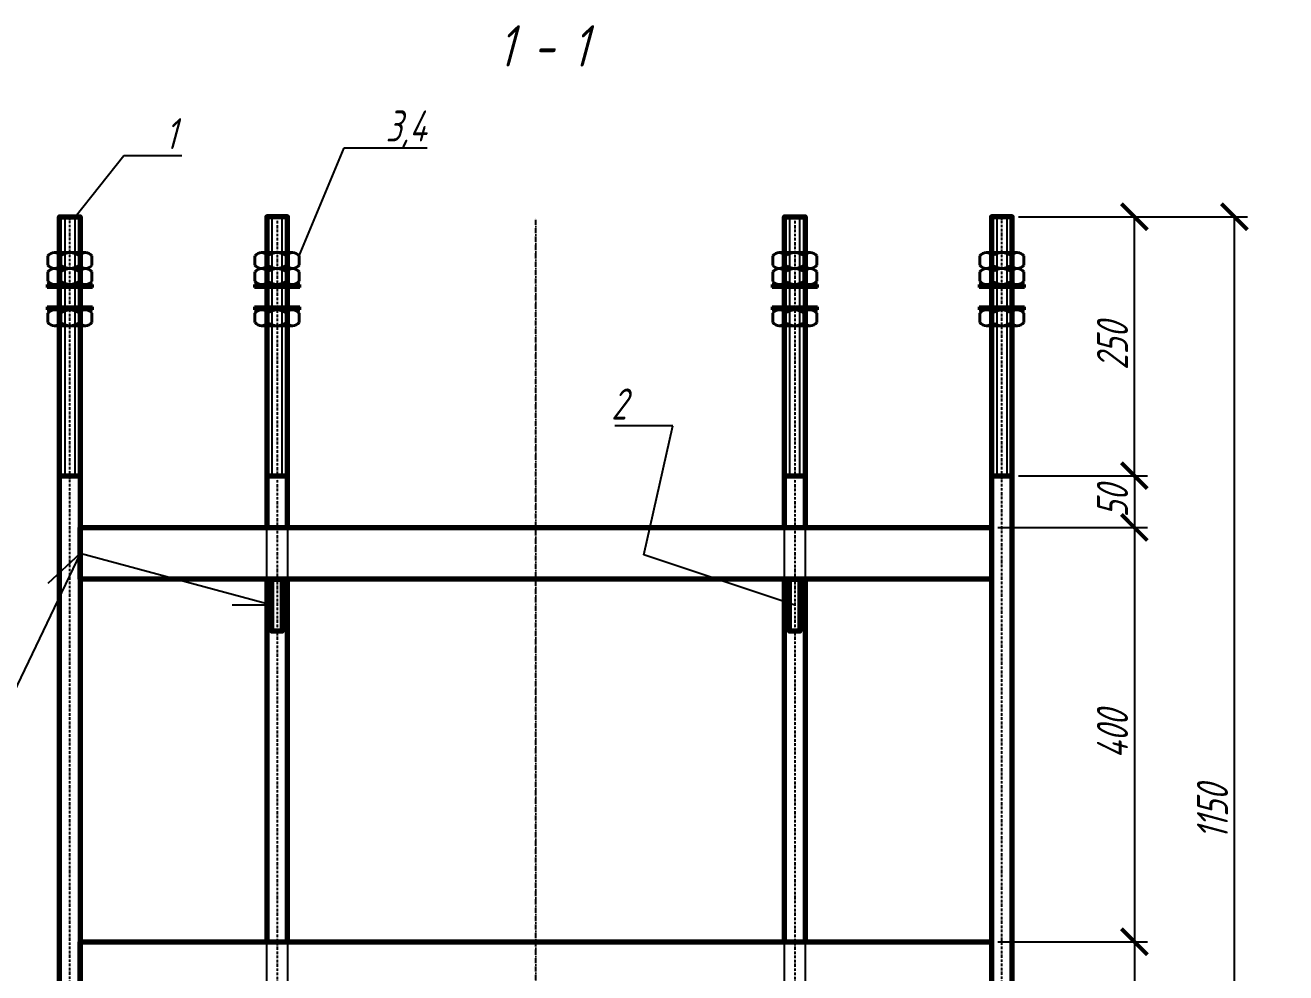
# Model space of a CAD drawing. Header units: millimetres. Extents: x 18535 to 117897, y 11356 to 27315.
# Drawn here: x 54590 to 55807, y 21676 to 22591 of the extents above; entities that cross this region are included whole.
import ezdxf
from ezdxf import colors
from ezdxf.entities.mleader import LeaderData, LeaderLine
from ezdxf.math import Vec2, Vec3

# ---------------------------------------------------------------- set-up
doc = ezdxf.new("R2010")
doc.units = ezdxf.units.MM
doc.linetypes.add('ОСЕВАЯ_МЕЛКАЯ', pattern=[8, 5, -1.5, 0, -1.5])
for name, color, linetype, lineweight in [('Dimensions', 1, 'Continuous', 25), ('Обозначения', 102, 'Continuous', 25), ('Основная', 134, 'Continuous', 70)]:
    doc.layers.add(name, color=color, linetype=linetype, lineweight=lineweight)
doc.styles.add('!Жартун', font='simplex.shx', dxfattribs={"width": 0.7, "oblique": 15, "height": 3})
doc.dimstyles.new('!Жартун_размер', dxfattribs={"dimtxt": 3, "dimasz": 2.5, "dimexe": 1.25, "dimexo": 0.625, "dimtad": 1, "dimdec": 0, "dimtxsty": '!Жартун', "dimblk": 'ARCHTICK', "dimcen": 2.5, "dimaunit": 1, "dimadec": 0, "dimazin": 0, "dimtfac": 1, "dimtdec": 0, "dimtix": 1, "dimtmove": 1, "dimatfit": 2, "dimldrblk": 'NONE', "dimfxl": 1, "dimtfill": 1, "dimlwd": 25, "dimarcsym": 0})

# ---------------------------------------------------------------- blocks, each defined once
blk = doc.blocks.new('гайка')
at = {"lineweight": 40}
for p, q in [((-2.13, 0.33), (-2.13, 1.23)), ((-1.5, 1.55), (1.51, 1.55)), ((-0.89, 0.32), (-0.89, 1.22)), ((0.89, 0.32), (0.89, 1.22)), ((2.12, 0.33), (2.12, 1.23)), ((-1.51, 0), (1.51, 0))]:
    blk.add_line(p, q, dxfattribs=at)
for centre, radius, start, end in [((-1.49, 0.75), 0.798, 90.1886, 142.4612), ((-1.51, 0.8), 0.751, 34.7441, 90.11), ((0.02, 0.09), 1.46, 90.9884, 128.9307), ((0, 0.15), 1.4, 50.2314, 89.8441), ((1.51, 0.8), 0.751, 89.89, 145.2559), ((1.49, 0.75), 0.798, 37.5388, 89.8114), ((-1.51, 0.75), 0.746, 213.8179, 269.6802), ((-1.51, 0.75), 0.751, 269.89, 325.2559), ((0.03, 1.48), 1.48, 231.336, 268.7449), ((-0.04, 1.5), 1.5, 271.5883, 308.3361), ((1.51, 0.75), 0.751, 214.7441, 270.11), ((1.5, 0.75), 0.749, 270.3611, 326.0099)]:
    blk.add_arc(centre, radius, start, end, dxfattribs=at)
blk = doc.blocks.new('шайба')
at = {"lineweight": 40}
for p, q in [((2.19, 0.28), (-2.19, 0.28)), ((-2.19, 0.28), (-2.19, 0)), ((2.19, 0.28), (-2.19, 0.28)), ((-2.19, 0.28), (-2.19, 0)), ((2.19, 0), (-2.19, 0)), ((2.19, 0), (-2.19, 0)), ((-1.49, 0.28), (1.53, 0.28)), ((2.19, 0.28), (2.19, 0)), ((2.19, 0.28), (2.19, 0))]:
    blk.add_line(p, q, dxfattribs=at)
blk = doc.blocks.new('_None')
blk = doc.blocks.new('_ArchTick')
at = {"color": 0, "linetype": 'ByBlock', "const_width": 0.15}
blk.add_lwpolyline([(-0.5, -0.5), (0.5, 0.5)], dxfattribs=at)
blk = doc.blocks.new('*D31')
at = {"layer": 'Defpoints', "color": 0, "transparency": 16777216}
for p in [(55543.2, 22406.4), (55661.2, 22406.4), (55543.2, 22156.4)]:
    blk.add_point(p, dxfattribs=at)
at = {"layer": 'Обозначения', "color": 0, "lineweight": -2, "transparency": 16777216}
for p, q in [((55549.4, 22406.4), (55673.7, 22406.4)), ((55549.4, 22156.4), (55673.7, 22156.4))]:
    blk.add_line(p, q, dxfattribs=at)
at = {"layer": 'Обозначения', "color": 0, "linetype": 'Continuous', "lineweight": 25, "transparency": 16777216}
blk.add_line((55661.2, 22156.4), (55661.2, 22406.4), dxfattribs=at)
at = {"layer": 'Обозначения', "color": 0, "lineweight": 25, "transparency": 16777216, "xscale": 25, "yscale": 25, "zscale": 25}
for p, rotation in [((55661.2, 22406.4), 90), ((55661.2, 22156.4), 270)]:
    blk.add_blockref('_ArchTick', p, dxfattribs=dict(at, rotation=rotation))
at = {"layer": 'Обозначения', "color": 0, "transparency": 16777216, "insert": (55640, 22281.4), "char_height": 30, "attachment_point": 5, "rotation": 90, "style": '!Жартун', "bg_fill": 3, "box_fill_scale": 1.1, "bg_fill_color": 256, "bg_fill_true_color": 13158600, "bg_fill_transparency": 0}
blk.add_mtext('250', dxfattribs=at)
blk = doc.blocks.new('*D30')
at = {"layer": 'Defpoints', "color": 0, "transparency": 16777216}
for p in [(55543.2, 22156.4), (55523.2, 22106.4), (55661.2, 22106.4)]:
    blk.add_point(p, dxfattribs=at)
at = {"layer": 'Обозначения', "color": 0, "lineweight": -2, "transparency": 16777216}
for p, q in [((55549.4, 22156.4), (55673.7, 22156.4)), ((55529.4, 22106.4), (55673.7, 22106.4))]:
    blk.add_line(p, q, dxfattribs=at)
at = {"layer": 'Обозначения', "color": 0, "linetype": 'Continuous', "lineweight": 25, "transparency": 16777216}
blk.add_line((55661.2, 22156.4), (55661.2, 22106.4), dxfattribs=at)
at = {"layer": 'Обозначения', "color": 0, "transparency": 16777216, "insert": (55640, 22131.4), "char_height": 30, "attachment_point": 5, "rotation": 90, "style": '!Жартун', "bg_fill": 3, "box_fill_scale": 1.1, "bg_fill_color": 256, "bg_fill_true_color": 13158600, "bg_fill_transparency": 0}
blk.add_mtext('50', dxfattribs=at)
at = {"layer": 'Обозначения', "color": 0, "lineweight": 25, "transparency": 16777216, "xscale": 25, "yscale": 25, "zscale": 25}
for p, rotation in [((55661.2, 22156.4), 90), ((55661.2, 22106.4), 270)]:
    blk.add_blockref('_ArchTick', p, dxfattribs=dict(at, rotation=rotation))
blk = doc.blocks.new('*D29')
at = {"layer": 'Defpoints', "color": 0, "transparency": 16777216}
for p in [(55523.2, 22106.4), (55523.2, 21706.4), (55661.2, 21706.4)]:
    blk.add_point(p, dxfattribs=at)
at = {"layer": 'Обозначения', "color": 0, "lineweight": -2, "transparency": 16777216}
for p, q in [((55529.4, 22106.4), (55673.7, 22106.4)), ((55529.4, 21706.4), (55673.7, 21706.4))]:
    blk.add_line(p, q, dxfattribs=at)
at = {"layer": 'Обозначения', "color": 0, "linetype": 'Continuous', "lineweight": 25, "transparency": 16777216}
blk.add_line((55661.2, 22106.4), (55661.2, 21706.4), dxfattribs=at)
at = {"layer": 'Обозначения', "color": 0, "lineweight": 25, "transparency": 16777216, "xscale": 25, "yscale": 25, "zscale": 25}
for p, rotation in [((55661.2, 22106.4), 90), ((55661.2, 21706.4), 270)]:
    blk.add_blockref('_ArchTick', p, dxfattribs=dict(at, rotation=rotation))
at = {"layer": 'Обозначения', "color": 0, "transparency": 16777216, "insert": (55640, 21906.4), "char_height": 30, "attachment_point": 5, "rotation": 90, "style": '!Жартун', "bg_fill": 3, "box_fill_scale": 1.1, "bg_fill_color": 256, "bg_fill_true_color": 13158600, "bg_fill_transparency": 0}
blk.add_mtext('400', dxfattribs=at)
blk = doc.blocks.new('*D28')
at = {"layer": 'Defpoints', "color": 0, "transparency": 16777216}
for p in [(55543.2, 22406.4), (55757.8, 22406.4), (55543.2, 21256.4)]:
    blk.add_point(p, dxfattribs=at)
at = {"layer": 'Обозначения', "color": 0, "lineweight": -2, "transparency": 16777216}
for p, q in [((55549.4, 22406.4), (55770.3, 22406.4)), ((55549.4, 21256.4), (55770.3, 21256.4))]:
    blk.add_line(p, q, dxfattribs=at)
at = {"layer": 'Обозначения', "color": 0, "linetype": 'Continuous', "lineweight": 25, "transparency": 16777216}
blk.add_line((55757.8, 21256.4), (55757.8, 22406.4), dxfattribs=at)
at = {"layer": 'Обозначения', "color": 0, "lineweight": 25, "transparency": 16777216, "xscale": 25, "yscale": 25, "zscale": 25}
for p, rotation in [((55757.8, 22406.4), 90), ((55757.8, 21256.4), 270)]:
    blk.add_blockref('_ArchTick', p, dxfattribs=dict(at, rotation=rotation))
at = {"layer": 'Обозначения', "color": 0, "transparency": 16777216, "insert": (55736.6, 21831.4), "char_height": 30, "attachment_point": 5, "rotation": 90, "style": '!Жартун', "bg_fill": 3, "box_fill_scale": 1.1, "bg_fill_color": 256, "bg_fill_true_color": 13158600, "bg_fill_transparency": 0}
blk.add_mtext('1150', dxfattribs=at)
blk = doc.blocks.new('*D45')
at = {"layer": 'Defpoints', "color": 0, "transparency": 16777216}
for p in [(55523.2, 21706.4), (55523.2, 21306.4), (55661.2, 21306.4)]:
    blk.add_point(p, dxfattribs=at)
at = {"layer": 'Обозначения', "color": 0, "lineweight": -2, "transparency": 16777216}
for p, q in [((55529.4, 21706.4), (55673.7, 21706.4)), ((55529.4, 21306.4), (55673.7, 21306.4))]:
    blk.add_line(p, q, dxfattribs=at)
at = {"layer": 'Обозначения', "color": 0, "linetype": 'Continuous', "lineweight": 25, "transparency": 16777216}
blk.add_line((55661.2, 21706.4), (55661.2, 21306.4), dxfattribs=at)
at = {"layer": 'Обозначения', "color": 0, "lineweight": 25, "transparency": 16777216, "xscale": 25, "yscale": 25, "zscale": 25}
for p, rotation in [((55661.2, 21706.4), 90), ((55661.2, 21306.4), 270)]:
    blk.add_blockref('_ArchTick', p, dxfattribs=dict(at, rotation=rotation))
at = {"layer": 'Обозначения', "color": 0, "transparency": 16777216, "insert": (55640, 21506.4), "char_height": 30, "attachment_point": 5, "rotation": 90, "style": '!Жартун', "bg_fill": 3, "box_fill_scale": 1.1, "bg_fill_color": 256, "bg_fill_true_color": 13158600, "bg_fill_transparency": 0}
blk.add_mtext('400', dxfattribs=at)

msp = doc.modelspace()

# ---------------------------------------------------------------- linework, layer by layer
at = {"layer": 'Dimensions', "linetype": 'ОСЕВАЯ_МЕЛКАЯ', "ltscale": 0.5}
for points in [[(54633.2, 21256.4), (54633.2, 22406.4)], [(54833.2, 22406.4), (54833.2, 21256.4)], [(55333.2, 22406.4), (55333.2, 21256.4)], [(55533.2, 21256.4), (55533.2, 22406.4)]]:
    msp.add_lwpolyline(points, dxfattribs=at)
at = {"layer": 'Dimensions', "linetype": 'ОСЕВАЯ_МЕЛКАЯ'}
msp.add_lwpolyline([(55083.2, 21256.4), (55083.2, 22406.4)], dxfattribs=at)
at = {"layer": 'Обозначения'}
for points in [[(54623.2, 22156.4), (54643.2, 22156.4), (54643.2, 22406.4), (54623.2, 22406.4)], [(54628.2, 22156.4), (54638.2, 22156.4), (54638.2, 22406.4), (54628.2, 22406.4)], [(54828.2, 22156.4), (54838.2, 22156.4), (54838.2, 22406.4), (54828.2, 22406.4)], [(55328.2, 22156.4), (55338.2, 22156.4), (55338.2, 22406.4), (55328.2, 22406.4)], [(55528.2, 22156.4), (55538.2, 22156.4), (55538.2, 22406.4), (55528.2, 22406.4)], [(54823.2, 22106.4), (54843.2, 22106.4), (54843.2, 22056.4), (54823.2, 22056.4)], [(55323.2, 22106.4), (55343.2, 22106.4), (55343.2, 22056.4), (55323.2, 22056.4)], [(54823.2, 21706.4), (54843.2, 21706.4), (54843.2, 21656.4), (54823.2, 21656.4)], [(55323.2, 21706.4), (55343.2, 21706.4), (55343.2, 21656.4), (55323.2, 21656.4)]]:
    msp.add_lwpolyline(points, close=True, dxfattribs=at)
for points in [[(54643.2, 22081.4), (54611.9, 22052.4)], [(54828.2, 22031.4), (54790, 22031.4)]]:
    msp.add_lwpolyline(points, dxfattribs=at)
at = {"layer": 'Основная'}
for points in [[(54623.2, 21256.4), (54623.2, 22406.4), (54643.2, 22406.4), (54643.2, 21256.4)], [(54843.2, 22106.4), (54843.2, 22406.4), (54823.2, 22406.4), (54823.2, 22106.4)], [(55323.2, 22106.4), (55323.2, 22406.4), (55343.2, 22406.4), (55343.2, 22106.4)], [(55543.2, 21256.4), (55543.2, 22406.4), (55523.2, 22406.4), (55523.2, 21256.4)], [(54623.2, 22156.4), (54643.2, 22156.4)], [(54823.2, 22156.4), (54843.2, 22156.4)], [(55323.2, 22156.4), (55343.2, 22156.4)], [(55523.2, 22156.4), (55543.2, 22156.4)], [(54823.2, 22056.4), (54823.2, 21706.4)], [(54843.2, 21706.4), (54843.2, 22056.4)], [(55323.2, 21706.4), (55323.2, 22056.4)], [(55343.2, 22056.4), (55343.2, 21706.4)]]:
    msp.add_lwpolyline(points, dxfattribs=at)
for points in [[(54643.2, 22106.4), (55523.2, 22106.4), (55523.2, 22056.4), (54643.2, 22056.4)], [(54828.2, 22056.4), (54838.2, 22056.4), (54838.2, 22006.4), (54828.2, 22006.4)], [(55328.2, 22056.4), (55338.2, 22056.4), (55338.2, 22006.4), (55328.2, 22006.4)], [(54643.2, 21706.4), (55523.2, 21706.4), (55523.2, 21656.4), (54643.2, 21656.4)]]:
    msp.add_lwpolyline(points, close=True, dxfattribs=at)

# ---------------------------------------------------------------- block references
at = {"layer": 'Dimensions', "xscale": 10, "yscale": 10, "zscale": 10}
for name, p in [('гайка', (54633.2, 22356.4)), ('гайка', (54833.2, 22356.4)), ('гайка', (55333.2, 22356.4)), ('гайка', (55533.2, 22356.4)), ('гайка', (54633.2, 22340.9)), ('гайка', (54833.2, 22340.9)), ('гайка', (55333.2, 22340.9)), ('гайка', (55533.2, 22340.9)), ('шайба', (54633.2, 22338.1)), ('шайба', (54833.2, 22338.1)), ('шайба', (55333.2, 22338.1)), ('шайба', (55533.2, 22338.1))]:
    msp.add_blockref(name, p, dxfattribs=at)
at = {"layer": 'Dimensions', "xscale": -10, "yscale": 10, "zscale": 10, "rotation": 180}
for name, p in [('шайба', (54633.2, 22319.4)), ('гайка', (54633.2, 22316.6)), ('шайба', (54833.2, 22319.4)), ('гайка', (54833.2, 22316.6)), ('шайба', (55333.2, 22319.4)), ('гайка', (55333.2, 22316.6)), ('шайба', (55533.2, 22319.4)), ('гайка', (55533.2, 22316.6))]:
    msp.add_blockref(name, p, dxfattribs=at)

# ---------------------------------------------------------------- texts
at = {"layer": 'Обозначения', "insert": (55047, 22591.3), "char_height": 40, "attachment_point": 1, "style": '!Жартун'}
msp.add_mtext_dynamic_manual_height_columns('1 - 1', width=158.288, gutter_width=150, heights=[0], dxfattribs=at)

# ---------------------------------------------------------------- leaders
at = {"layer": 'Обозначения'}
ml = msp.add_multileader_mtext('Standard', dxfattribs=at)
ml.set_content('1', color=256, style='!Жартун')
ml.set_leader_properties()
ml.set_arrow_properties(name='NONE')
ml.build(insert=Vec2(0, 0))
ml.multileader.update_dxf_attribs({"text_left_attachment_type": 6, "text_right_attachment_type": 6, "dogleg_length": 2, "arrow_head_size": 25, "scale": 10})
ctx = ml.context
ctx.base_point, ctx.scale, ctx.char_height, ctx.arrow_head_size, ctx.landing_gap_size, ctx.plane_origin = Vec3(54705.1, 22465.6), 10, 30, 25, 20, Vec3(54638.2, 22406.4)
ctx.left_attachment, ctx.right_attachment = 6, 6
notes = []
notes.append((ctx, [(0, (1, 1, 0), (54685.1, 22465.6), (1, 0), 20, [(0, [(54638.2, 22406.4)], 0, [])])]))
ctx.mtext.insert, ctx.mtext.flow_direction = Vec3(54725.1, 22501.6), 5
ml = msp.add_multileader_mtext('Standard', dxfattribs=at)
ml.set_content('3,4', color=256, style='!Жартун')
ml.set_leader_properties()
ml.set_arrow_properties(name='NONE')
ml.build(insert=Vec2(0, 0))
ml.multileader.update_dxf_attribs({"text_left_attachment_type": 6, "text_right_attachment_type": 6, "dogleg_length": 2, "arrow_head_size": 25, "scale": 10})
ctx = ml.context
ctx.base_point, ctx.scale, ctx.char_height, ctx.arrow_head_size, ctx.landing_gap_size, ctx.plane_origin = Vec3(54918, 22473), 10, 30, 25, 20, Vec3(54854.4, 22368.7)
ctx.left_attachment, ctx.right_attachment = 6, 6
notes.append((ctx, [(0, (1, 1, 0), (54898, 22473), (1, 0), 20, [(0, [(54854.4, 22368.7)], 0, [])])]))
ctx.mtext.insert, ctx.mtext.flow_direction = Vec3(54938, 22509), 5
ml = msp.add_multileader_mtext('Standard', dxfattribs=at)
ml.set_content('2', color=256, style='!Жартун')
ml.set_leader_properties()
ml.set_arrow_properties(name='NONE')
ml.build(insert=Vec2(0, 0))
ml.multileader.update_dxf_attribs({"text_left_attachment_type": 6, "text_right_attachment_type": 6, "dogleg_length": 2, "arrow_head_size": 25, "scale": 10})
ctx = ml.context
ctx.base_point, ctx.scale, ctx.char_height, ctx.arrow_head_size, ctx.landing_gap_size, ctx.plane_origin = Vec3(55136, 22204.6), 10, 30, 25, 20, Vec3(54940, 22077.2)
ctx.left_attachment, ctx.right_attachment = 6, 6
notes.append((ctx, [(1, (1, 1, 0), (55215.5, 22204.6), (-1, 0), 20, [(0, [(55333.2, 22031.4), (55187.3, 22080.1)], 0, [])])]))
ctx.mtext.insert, ctx.mtext.flow_direction = Vec3(55156, 22240.6), 5
ml = msp.add_multileader_mtext('Standard', dxfattribs=at)
ml.set_content('N1\\P{\\fMS Sans Serif|b0|i0|c204|p0;\\H0.83333x;ГОСТ 5264-80-Т3}', color=256, style='!Жартун')
ml.set_leader_properties()
ml.set_arrow_properties(name='NONE')
ml.build(insert=Vec2(0, 0))
ml.multileader.update_dxf_attribs({"text_left_attachment_type": 6, "text_right_attachment_type": 6, "dogleg_length": 2, "arrow_head_size": 25, "scale": 10})
ctx = ml.context
ctx.base_point, ctx.scale, ctx.char_height, ctx.arrow_head_size, ctx.landing_gap_size, ctx.plane_origin = Vec3(54265.8, 21939.3), 10, 30, 25, 20, Vec3(54828.2, 22031.4)
ctx.left_attachment, ctx.right_attachment, ctx.text_align_type = 6, 6, 1
notes.append((ctx, [(0, (1, 1, 0), (54575, 21939.3), (-1, 0), 20, [(1, [(54828.2, 22031.4), (54643.2, 22081.4)], 0, [])])]))
ctx.mtext.insert, ctx.mtext.alignment, ctx.mtext.flow_direction = Vec3(54410.4, 21974.3), 2, 5
for ctx, leaders in notes:
    for number, flags, end, landing, length, lines in leaders:
        leader = LeaderData()
        leader.index, (leader.has_last_leader_line, leader.has_dogleg_vector, leader.attachment_direction) = number, flags
        leader.last_leader_point, leader.dogleg_vector, leader.dogleg_length = Vec3(end), Vec3(landing), length
        for number, points, colour, breaks in lines:
            line = LeaderLine()
            line.index, line.vertices, line.color, line.breaks = number, Vec3.list(points), colors.encode_raw_color(colour), breaks
            leader.lines.append(line)
        ctx.leaders.append(leader)

# ---------------------------------------------------------------- next in the draw order: dimensions: what is measured, and where the dimension line sits
dim = msp.add_linear_dim(base=(55661.2, 22406.4), p1=(55543.2, 22156.4), p2=(55543.2, 22406.4), angle=90, dimstyle='!Жартун_размер', dxfattribs=at)
dim.commit()
dim.dimension.update_dxf_attribs({"geometry": '*D31', "text_midpoint": (55640, 22281.4)})

# ---------------------------------------------------------------- next in the draw order: dimensions: what is measured, and where the dimension line sits
dim = msp.add_linear_dim(base=(55661.2, 22106.4), p1=(55543.2, 22156.4), p2=(55523.2, 22106.4), angle=90, dimstyle='!Жартун_размер', dxfattribs=at)
dim.commit()
dim.dimension.update_dxf_attribs({"geometry": '*D30', "text_midpoint": (55661.2, 22131.4), "dimtype": 160})

# ---------------------------------------------------------------- next in the draw order: dimensions: what is measured, and where the dimension line sits
dim = msp.add_linear_dim(base=(55661.2, 21706.4), p1=(55523.2, 22106.4), p2=(55523.2, 21706.4), angle=90, dimstyle='!Жартун_размер', dxfattribs=at)
dim.commit()
dim.dimension.update_dxf_attribs({"geometry": '*D29', "text_midpoint": (55640, 21906.4)})

# ---------------------------------------------------------------- next in the draw order: dimensions: what is measured, and where the dimension line sits
dim = msp.add_linear_dim(base=(55757.8, 22406.4), p1=(55543.2, 21256.4), p2=(55543.2, 22406.4), angle=90, dimstyle='!Жартун_размер', dxfattribs=at)
dim.commit()
dim.dimension.update_dxf_attribs({"geometry": '*D28', "text_midpoint": (55736.6, 21831.4)})

# ---------------------------------------------------------------- next in the draw order: dimensions: what is measured, and where the dimension line sits
dim = msp.add_linear_dim(base=(55661.2, 21306.4), p1=(55523.2, 21706.4), p2=(55523.2, 21306.4), angle=90, dimstyle='!Жартун_размер', dxfattribs=at)
dim.commit()
dim.dimension.update_dxf_attribs({"geometry": '*D45', "text_midpoint": (55640, 21506.4)})

# ---------------------------------------------------------------- next in the draw order: leaders
ml = msp.add_multileader_mtext('Standard', dxfattribs=at)
ml.set_content('Свая СВ1, ^J4шт', color=256, style='!Жартун')
ml.set_leader_properties()
ml.set_arrow_properties(name='NONE')
ml.build(insert=Vec2(0, 0))
ml.multileader.update_dxf_attribs({"text_left_attachment_type": 6, "text_right_attachment_type": 6, "dogleg_length": 2, "arrow_head_size": 125, "scale": 50})
ctx = ml.context
ctx.base_point, ctx.scale, ctx.char_height, ctx.arrow_head_size, ctx.landing_gap_size, ctx.plane_origin = Vec3(44954, 21293.1), 50, 150, 125, 100, Vec3(42746.9, 22558.6)
ctx.left_attachment, ctx.right_attachment = 6, 6
notes = []
notes.append((ctx, [(0, (1, 1, 0), (44854, 21293.1), (1, 0), 100, [(0, [(44654.6, 22423)], 0, [])])]))
ctx.mtext.insert, ctx.mtext.width, ctx.mtext.flow_direction = Vec3(45054, 21473.1), 1268.476, 5
for ctx, leaders in notes:
    for number, flags, end, landing, length, lines in leaders:
        leader = LeaderData()
        leader.index, (leader.has_last_leader_line, leader.has_dogleg_vector, leader.attachment_direction) = number, flags
        leader.last_leader_point, leader.dogleg_vector, leader.dogleg_length = Vec3(end), Vec3(landing), length
        for number, points, colour, breaks in lines:
            line = LeaderLine()
            line.index, line.vertices, line.color, line.breaks = number, Vec3.list(points), colors.encode_raw_color(colour), breaks
            leader.lines.append(line)
        ctx.leaders.append(leader)

doc.saveas('drawing.dxf')
